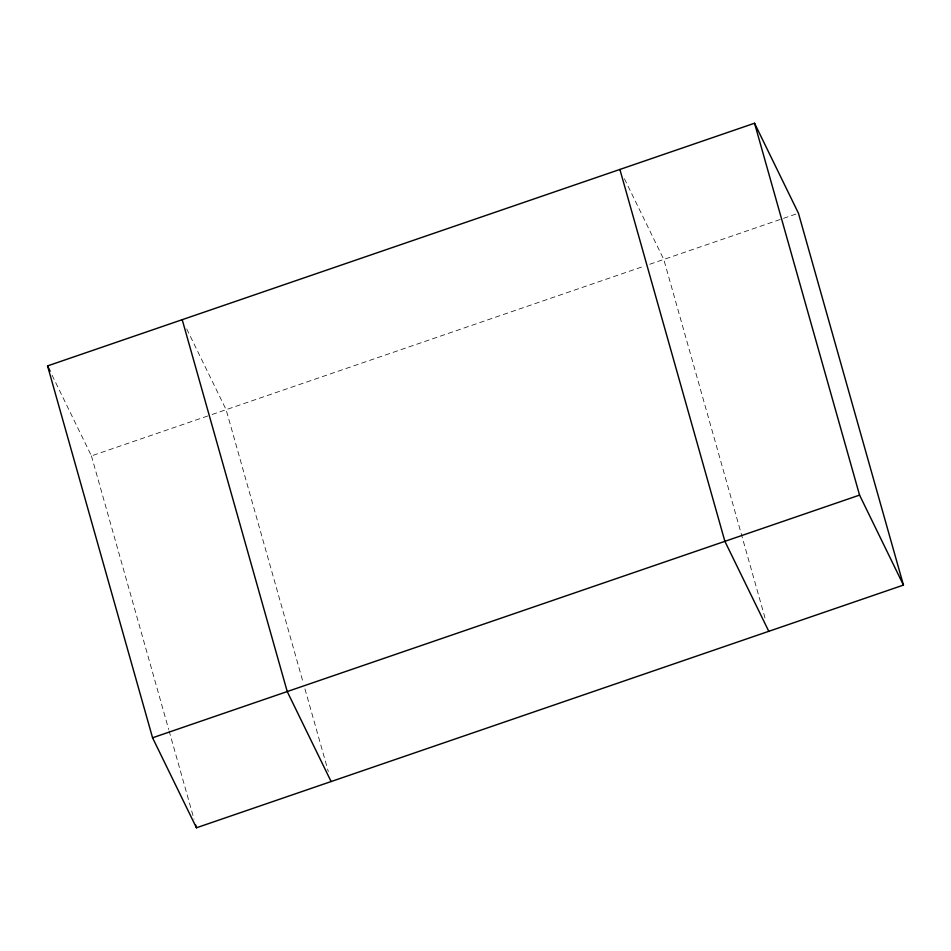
<?xml version="1.0" encoding="UTF-8"?>
<svg xmlns="http://www.w3.org/2000/svg" width="951" height="951" viewBox="0 0 951 951"><rect width="100%" height="100%" fill="white"/><g stroke="black" fill="none" stroke-linecap="round" stroke-linejoin="round"><path stroke-width="0.71" stroke-dasharray="4.75 3.57" d="M52.067 375.181L91.439 455.898L210.682 414.969M212.085 414.493L644.136 266.185M649.747 264.259L797.033 213.702M624.403 178.717L663.774 259.445L765.163 618.495M186.729 328.951L226.112 409.679L303.357 683.234M304.962 688.94L328.309 771.57M91.439 455.898L168.696 729.465M169.1 730.891L194.04 819.227"/><path stroke-width="1.43" d="M47.55 365.909L754.547 123.226L798.436 213.214L903.45 585.091L196.453 827.774L152.564 737.786L47.55 365.909L50.13 371.211M152.564 737.786L859.561 495.102L903.45 585.091M768.788 631.309L724.888 541.321L619.886 169.456M331.114 781.544L287.226 691.555L182.212 319.691M754.547 123.226L859.561 495.102M195.644 824.921L196.453 827.774"/></g></svg>
